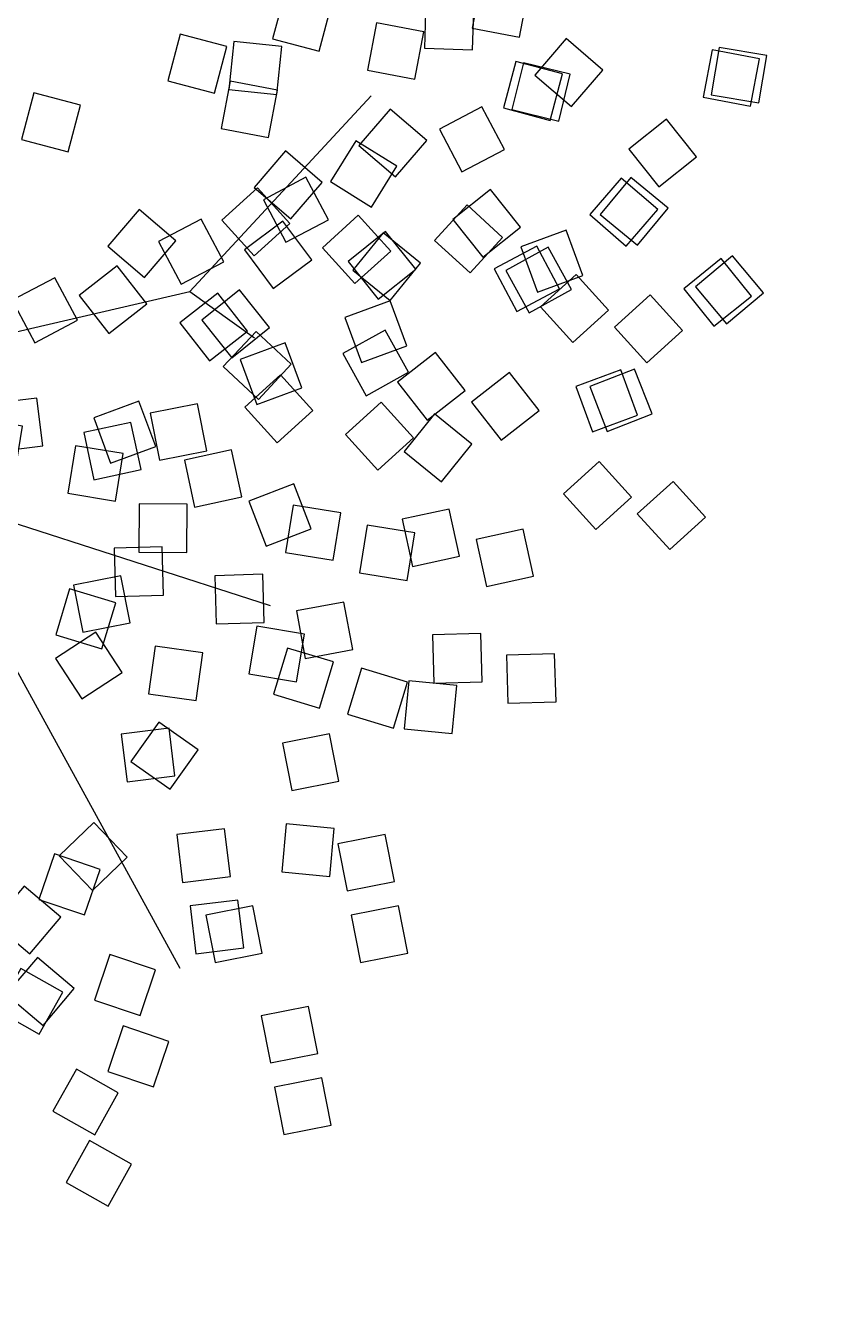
# Model space of a CAD drawing. Extents: x 2080 to 102399, y 2071 to 93424.
# Drawn here: x 79604.5 to 79780.7, y 80824.5 to 81108.9 of the extents above; entities that cross this region are included whole.
import ezdxf

# ---------------------------------------------------------------- set-up
doc = ezdxf.new("R2010")
doc.units = 0
doc.header["$LTSCALE"] = 20
doc.header["$MEASUREMENT"] = 0
doc.layers.add('proposed tree', color=3, linetype='Continuous')

# ---------------------------------------------------------------- blocks, each defined once
blk = doc.blocks.new('3DLF-S')
at = {"color": 3}
blk.add_3dface([(0, 0), (-4, -4, -4), (0, -8, -8), (4, -4, -4)], dxfattribs=at)
blk = doc.blocks.new('3DLFS-S')
at = {"color": 92}
for p, rotation in [((-7.25, 0.25, 10.5), 338.5232090204596), ((11.5, -2.25, 8.5), 25.76932762433872), ((-21.75, -8.25, -0.46), 330.9453959009229), ((28, -11.58, 2.5), 29.93151184050779), ((-11.25, -21.75), 349.3803447238449), ((11, -25.71, 1), 29.93151184050779)]:
    blk.add_blockref('3DLF-S', p, dxfattribs=dict(at, rotation=rotation))
blk.add_blockref('3DLF-S', (-1.75, -11.41, 4.75), dxfattribs=at)
blk = doc.blocks.new('T48')
at = {"color": 10}
for p, q in [((-0.06244, -0.04657, 0.33867), (0.01482, -0.1905, 0.35983)), ((-0.1168, -0.08851, 0.41698), (-0.12531, -0.26987, 0.51223)), ((-0.31115, -0.27411, 0.64452), (-0.13335, -0.10266, 0.42333)), ((0.01482, -0.1905, 0.35983), (0.00106, -0.22754, 0.41169)), ((0.01482, -0.1905, 0.35983), (0.13229, -0.25188, 0.35983))]:
    blk.add_line(p, q, dxfattribs=at)
at = {"color": 92, "xscale": 0.00423333291, "yscale": 0.00423333291, "zscale": 0.00423333291}
for p, rotation in [((-0.11193, 0.00175, 0.91652), 274.426310174705), ((-0.0904, -0.06602, 0.91652), 311.4618552920909), ((0.01676, -0.09716, 0.83291), 19.52835435071045), ((-0.23148, -0.17247, 0.81809), 311.4618552920909), ((-0.04514, -0.11411, 0.77047), 342.4928092333245), ((-0.14884, -0.2181, 0.45297), 294.8881552746311), ((0.06393, -0.15968, 0.9017), 19.52835435071045), ((-0.27247, -0.21222, 0.64558), 311.4618552920909), ((0.06943, -0.19747, 0.46461), 28.35728449507812), ((-0.04514, -0.16597, 0.9017), 342.4928092333245), ((-0.30498, -0.22793, 0.51647), 311.4618552920909), ((0.09771, -0.20445, 0.63712), 19.52835435071045), ((-0.06352, -0.19945, 0.46461), 351.3217393776923), ((0.15445, -0.27964, 0.73448), 19.52835435071045), ((-0.04514, -0.27815, 0.63712), 342.4928092333245), ((0.09472, -0.32419, 0.635), 19.52835435071045), ((-0.04514, -0.31625, 0.73448), 342.4928092333245), ((0.09516, -0.3294, 0.508), 20.68147253157148)]:
    blk.add_blockref('3DLFS-S', p, dxfattribs=dict(at, rotation=rotation))

msp = doc.modelspace()

# ---------------------------------------------------------------- block references
at = {"layer": 'proposed tree', "xscale": 446.7526633724859, "yscale": 446.7526633724859, "zscale": 446.7526633724859, "rotation": 74.77654377563135}
msp.add_blockref('T48', (79557.109, 81065.819, 208.314), dxfattribs=at)

doc.saveas('drawing.dxf')
